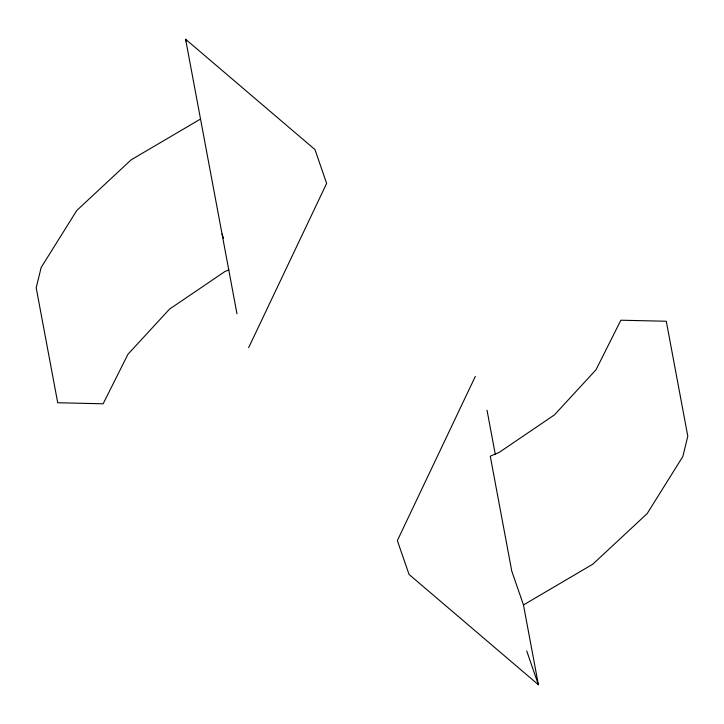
<?xml version="1.0" encoding="UTF-8"?>
<svg xmlns="http://www.w3.org/2000/svg" width="724" height="724" viewBox="0 0 724 724"><rect width="100%" height="100%" fill="white"/><g stroke="black" fill="none" stroke-linecap="round" stroke-linejoin="round"><path stroke-width="1.09" d="M248.667 347.611L326.642 183.398L314.958 149.569L185.597 39.25L236.974 313.782M475.333 376.389L397.358 540.602L409.042 574.431L538.403 684.75L523.47 604.956L511.778 571.127L490.266 456.183L499.053 452.491L554.457 414.888L596.006 369.774L620.866 320.216L666.288 321.248L687.8 436.201L682.85 456.5L647.193 513.551L592.829 564.186L523.47 604.956M200.53 119.044L131.171 159.814L76.807 210.449L41.15 267.5L36.2 287.799L57.712 402.752L103.134 403.784L127.994 354.226L169.543 309.112L224.947 271.509L228.847 269.871M526.71 650.921L538.403 684.75M185.597 39.25L186.33 41.368M222.042 233.988L223.508 238.223M487.026 410.218L495.316 454.545"/></g></svg>
